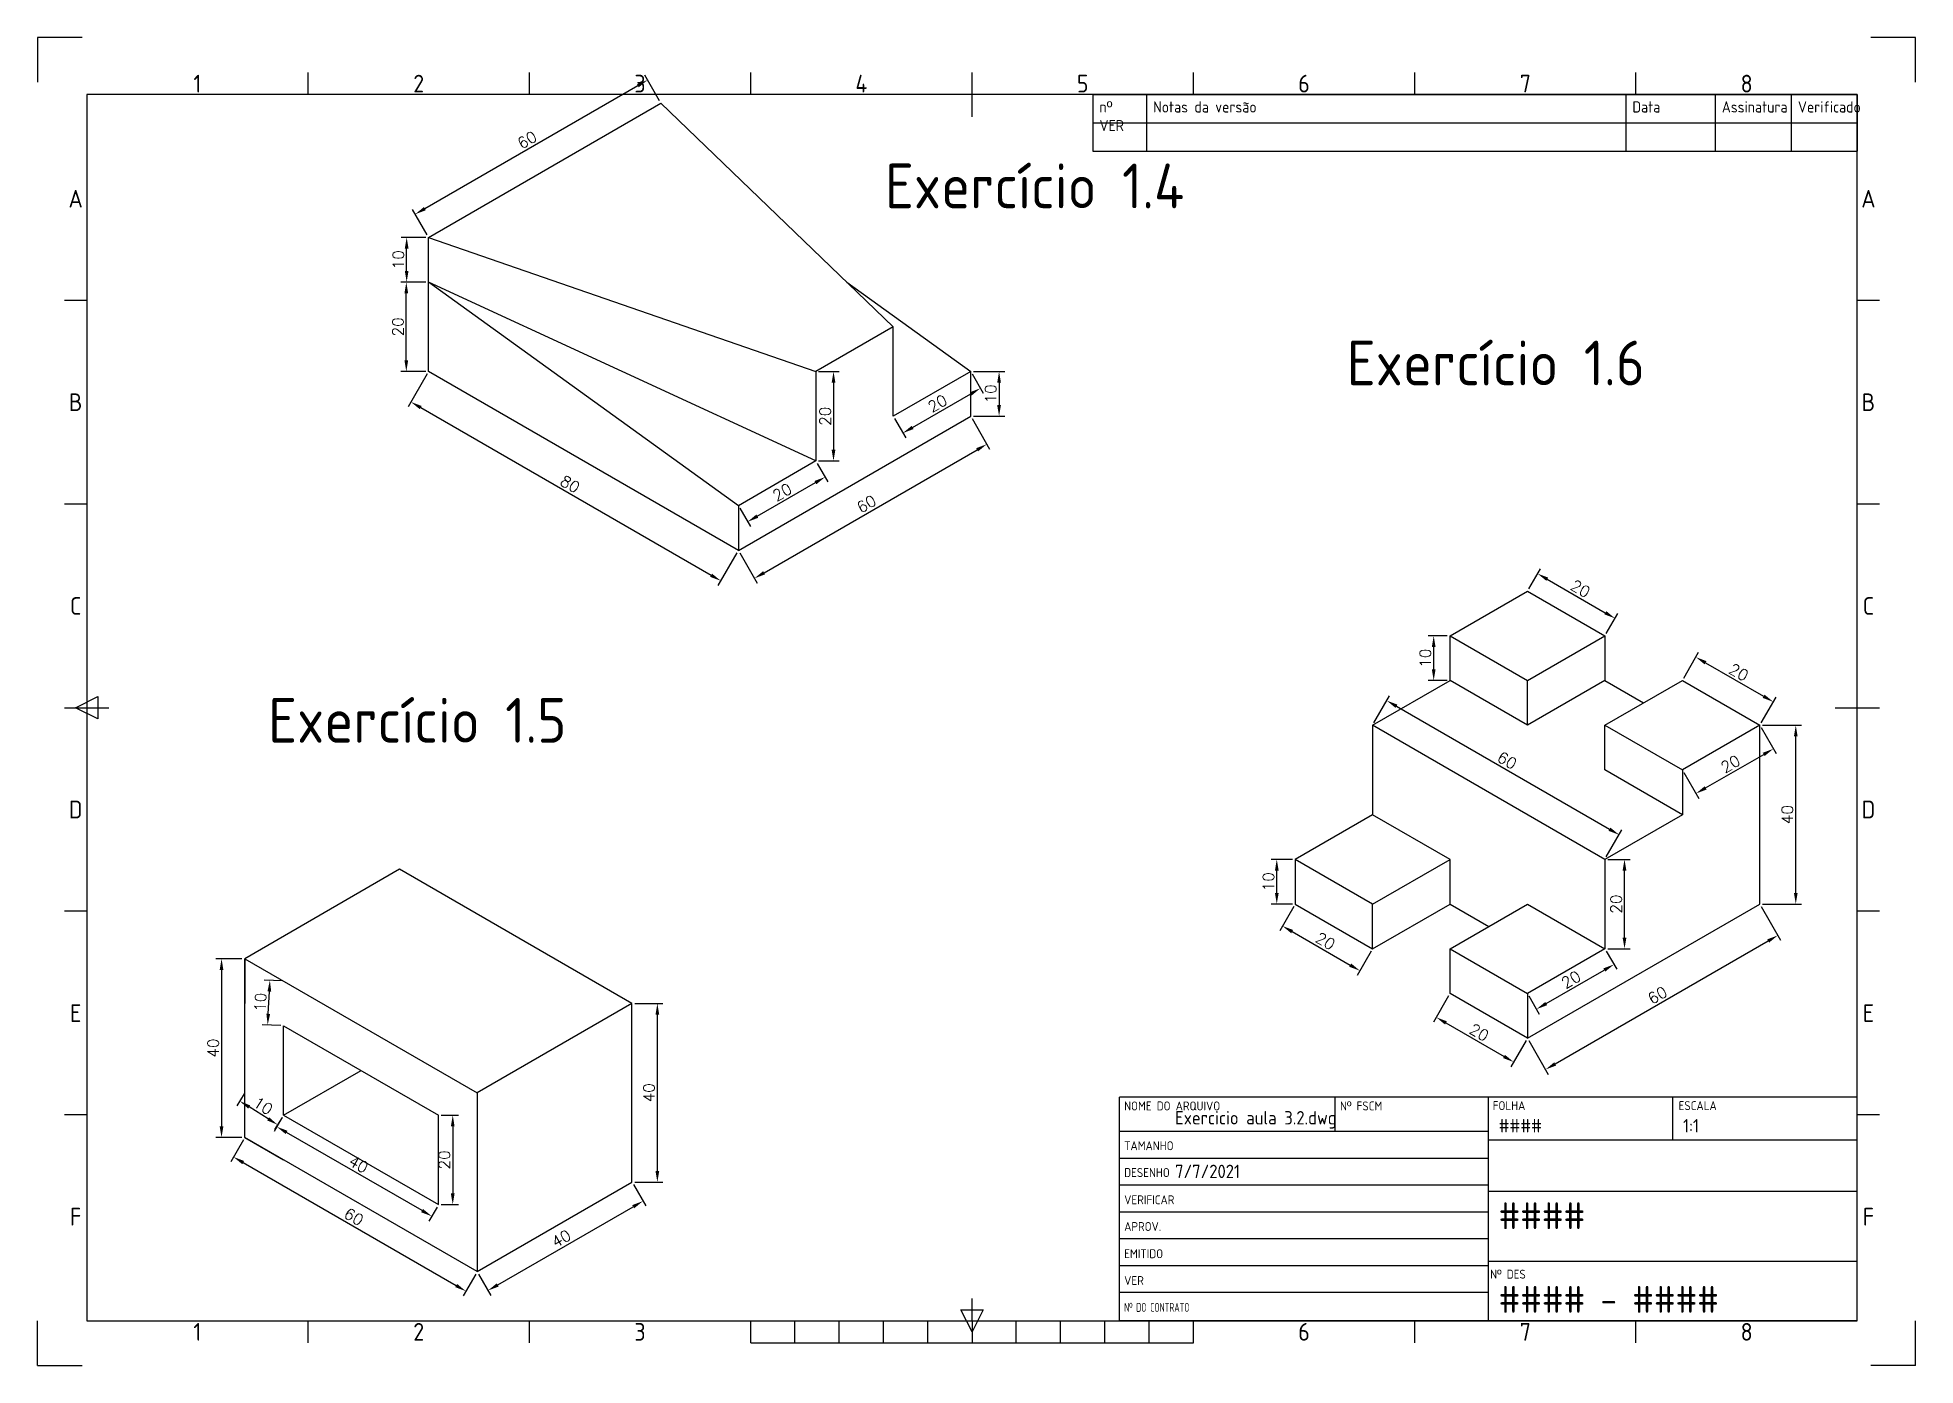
# Paper-space layout 'Bloco da legenda ISO A3' of a CAD drawing. Header units: millimetres. Extents: x 0 to 420, y 0 to 297.
import ezdxf
from ezdxf.enums import TextEntityAlignment as Align

# ---------------------------------------------------------------- set-up
doc = ezdxf.new("R2010")
doc.units = ezdxf.units.MM
doc.layers.add('Bloco da legenda', color=7, linetype='Continuous')
doc.styles.add('ACISOTS', font='isocp.shx', dxfattribs={"height": 1})
doc.styles.add('ISO Proporcional', font='isocp.shx')
doc.styles.get("Standard").update_dxf_attribs({"font": 'simplex.shx'})
doc.dimstyles.new('ISO-25', dxfattribs={"dimtxt": 2.5, "dimasz": 2.5, "dimexe": 1.25, "dimexo": 0.625, "dimtad": 1, "dimtxsty": 'Standard', "dimcen": 2.5, "dimadec": 0, "dimazin": 0, "dimtfac": 1, "dimtmove": 0, "dimatfit": 3, "dimfxl": 1, "dimarcsym": 0})

# ---------------------------------------------------------------- blocks, each defined once
blk = doc.blocks.new('*T3')
at = {"layer": 'Bloco da legenda', "color": 0, "linetype": 'ByBlock', "lineweight": -2, "transparency": 16777216}
for p, q in [((0, 0), (171, 0)), ((0, 0), (0, -12.67)), ((12, 0), (12, -12.67)), ((119.19, 0), (119.19, -12.67)), ((139.19, 0), (139.19, -12.67)), ((156.21, 0), (156.21, -12.67)), ((171, 0), (171, -12.67)), ((0, -6.33), (171, -6.33)), ((0, -12.67), (171, -12.67))]:
    blk.add_line(p, q, dxfattribs=at)
at = {"layer": 'Bloco da legenda', "color": 0, "transparency": 16777216, "char_height": 2.5, "attachment_point": 1, "style": 'ISO Proporcional'}
for s, insert, width in [('nº VER', (1.5, -1.5), 9), ('Notas da versão', (13.5, -1.5), 104.1871), ('Data', (120.69, -1.5), 17), ('Assinatura', (140.69, -1.5), 14.0204), ('Verificado', (157.71, -1.5), 11.7925)]:
    blk.add_mtext(s, dxfattribs=dict(at, insert=insert, width=width))
blk = doc.blocks.new('Bloco da legenda')
at = {"layer": 'Bloco da legenda'}
for p, q in [((0, 297), (0, 287)), ((10, 297), (0, 297)), ((420, 297), (410, 297)), ((420, 287), (420, 297)), ((60.5, 284.23), (60.5, 289.18)), ((110, 284.23), (110, 289.18)), ((159.5, 284.23), (159.5, 289.18)), ((209, 279.28), (209, 289.18)), ((258.5, 284.23), (258.5, 289.18)), ((308, 284.23), (308, 289.18)), ((357.5, 284.23), (357.5, 289.18)), ((407, 284.23), (11, 284.23)), ((11, 284.23), (11, 10)), ((407, 10), (407, 284.23)), ((11, 238.19), (6.05, 238.19)), ((411.95, 238.19), (407, 238.19)), ((11, 192.66), (6.05, 192.66)), ((411.95, 192.66), (407, 192.66)), ((6.05, 147.12), (15.95, 147.12)), ((8.52, 147.12), (13.47, 149.59)), ((13.47, 144.64), (8.52, 147.12)), ((13.47, 149.59), (13.47, 144.64)), ((402.05, 147.12), (411.95, 147.12)), ((11, 101.58), (6.05, 101.58)), ((411.95, 101.58), (407, 101.58)), ((407, 60), (242, 60)), ((242, 10), (242, 60)), ((290.14, 60), (290.14, 52.38)), ((324.5, 10), (324.5, 60)), ((365.75, 50.35), (365.75, 60)), ((407, 10), (407, 60)), ((11, 56.03), (6.05, 56.03)), ((411.95, 56.03), (407, 56.03)), ((242, 52.38), (324.5, 52.38)), ((242, 46.38), (324.5, 46.38)), ((407, 50.35), (324.5, 50.35)), ((242, 40.38), (324.5, 40.38)), ((324.5, 39.01), (407, 39.01)), ((242, 34.38), (324.5, 34.38)), ((242, 28.38), (324.5, 28.38)), ((242, 22.38), (324.5, 22.38)), ((324.5, 23.29), (407, 23.29)), ((209, 10), (209, 14.95)), ((242, 16.38), (324.5, 16.38)), ((0, 0), (0, 10)), ((11, 10), (407, 10)), ((60.5, 5.05), (60.5, 10)), ((110, 5.05), (110, 10)), ((159.5, 5.05), (159.5, 10)), ((169.4, 5.05), (169.4, 10)), ((179.3, 5.05), (179.3, 10)), ((189.2, 5.05), (189.2, 10)), ((199.1, 5.05), (199.1, 10)), ((206.53, 12.47), (211.47, 12.47)), ((209, 7.52), (206.53, 12.47)), ((211.47, 12.47), (209, 7.52)), ((209, 10), (209, 5.05)), ((218.9, 5.05), (218.9, 10)), ((228.8, 5.05), (228.8, 10)), ((238.7, 5.05), (238.7, 10)), ((407, 10), (242, 10)), ((248.6, 5.05), (248.6, 10)), ((258.5, 5.05), (258.5, 10)), ((308, 5.05), (308, 10)), ((357.5, 5.05), (357.5, 10)), ((420, 0), (420, 10)), ((159.5, 5.05), (258.5, 5.05)), ((0, 0), (10, 0)), ((420, 0), (410, 0))]:
    blk.add_line(p, q, dxfattribs=at)
blk.add_blockref('*T3', (236, 284.23))
at = {"layer": 'Bloco da legenda', "style": 'ISO Proporcional'}
for s, p in [('1', (35.75, 286.7)), ('2', (85.25, 286.7)), ('3', (134.75, 286.7)), ('4', (184.25, 286.7)), ('5', (233.75, 286.7)), ('6', (283.25, 286.7)), ('7', (332.75, 286.7)), ('8', (382.25, 286.7)), ('A', (8.52, 260.96)), ('A', (409.48, 260.96)), ('B', (8.52, 215.43)), ('B', (409.48, 215.43)), ('C', (8.52, 169.88)), ('C', (409.48, 169.88)), ('D', (8.52, 124.34)), ('D', (409.48, 124.34)), ('E', (8.52, 78.8)), ('E', (409.48, 78.8)), ('F', (8.52, 33.27)), ('F', (409.48, 33.27)), ('1', (35.75, 7.52)), ('2', (85.25, 7.52)), ('3', (134.75, 7.52)), ('6', (283.25, 7.52)), ('7', (332.75, 7.52)), ('8', (382.25, 7.52))]:
    blk.add_text(s, height=3.96, dxfattribs=at).set_placement(p, align=Align.MIDDLE)
at = {"layer": 'Bloco da legenda', "lineweight": 25, "style": 'ACISOTS'}
for s, p in [('NOME DO ARQUIVO', (243.03, 57.04)), ('Nº FSCM', (291.3, 57.04)), ('FOLHA', (325.45, 57.11)), ('ESCALA', (367.03, 57.11)), ('TAMANHO', (243.03, 48.14)), ('DESENHO', (243.03, 42.14)), ('VERIFICAR', (243.03, 36.05)), ('APROV.', (243.03, 30.08)), ('EMITIDO', (243.03, 23.99)), ('VER', (243.03, 17.99))]:
    blk.add_text(s, height=2, dxfattribs=at).set_placement(p)
at = {"layer": 'Bloco da legenda', "lineweight": 25, "style": 'ACISOTS', "width": 0.683519}
blk.add_text('Nº DO CONTRATO', height=2, dxfattribs=at).set_placement((243.03, 11.99))
at = {"layer": 'Bloco da legenda', "insert": (324.88, 21.41), "char_height": 2, "width": 8.8, "attachment_point": 1, "style": 'ACISOTS'}
blk.add_mtext('Nº DES', dxfattribs=at)
at = {"layer": 'Bloco da legenda', "lineweight": 35, "style": 'ACISOTS'}
for tag, p, height in [('NOME_DO_ARQUIVO', (254.41, 53.9), 3), ('Nº_FSCM', (293.68, 53.04), 3), ('FOLHA', (326.77, 52.11), 3), ('ESCALA', (368.02, 52.11), 3), ('TAMANHO', (254.7, 48.23), 3), ('PROJETO-ATIVIDADE', (328.79, 43.14), 3.5), ('VERIFICAR_DATA', (254.41, 41.9), 3), ('VERIFICAR_DATA', (254.7, 36.14), 3), ('VERIFICADO_POR', (277.96, 36.14), 3), ('DATA_APROVAÇÃO', (254.7, 30.17), 3), ('NOMEFOLHA', (326.77, 30.48), 6), ('APROVADO_POR', (277.96, 30.17), 3), ('DATA_EMISSÃO', (254.7, 24.08), 3), ('EMITIDO_POR', (277.96, 24.08), 3), ('DESENHO_SUBTITULO', (328.79, 25.44), 3), ('VERSÃO', (254.7, 18.08), 3), ('NÚMERODEFOLHAS-NOME', (326.77, 11.76), 6), ('Nº_DO_CONTRATO', (254.7, 12.08), 3.5)]:
    blk.add_attdef(tag, p, '', height=height, dxfattribs=at)
blk = doc.blocks.new('*D25')
at = {"color": 0, "lineweight": -2, "transparency": 16777216}
for p, q in [((54.71, 55.43), (52.9, 52.29)), ((86, 34.62), (55.69, 52.12)), ((89.35, 35.43), (87.54, 32.29))]:
    blk.add_line(p, q, dxfattribs=at)
at = {"color": 0, "transparency": 16777216}
for points in [[(55.9, 52.49), (55.48, 51.76), (53.52, 53.37)], [(86.21, 34.99), (85.79, 34.26), (88.17, 33.37)]]:
    blk.add_solid(points, dxfattribs=at)
at = {"layer": 'Defpoints', "color": 0, "transparency": 16777216}
for p in [(55.02, 55.97), (53.52, 53.37), (89.66, 35.97)]:
    blk.add_point(p, dxfattribs=at)
at = {"color": 0, "transparency": 16777216, "insert": (71.78, 45), "char_height": 2.5, "attachment_point": 5, "rotation": 330}
blk.add_mtext('40', dxfattribs=at)
blk = doc.blocks.new('*D26')
at = {"color": 0, "lineweight": -2, "transparency": 16777216}
for p, q in [((54.89, 85.99), (50.71, 86.19)), ((51.59, 78.64), (51.84, 83.63)), ((54.4, 76), (50.22, 76.2))]:
    blk.add_line(p, q, dxfattribs=at)
at = {"color": 0, "transparency": 16777216}
for points in [[(51.42, 83.65), (52.26, 83.61), (51.96, 86.13)], [(51.18, 78.66), (52.01, 78.62), (51.47, 76.14)]]:
    blk.add_solid(points, dxfattribs=at)
at = {"layer": 'Defpoints', "color": 0, "transparency": 16777216}
for p in [(51.96, 86.13), (55.51, 85.96), (55.02, 75.97)]:
    blk.add_point(p, dxfattribs=at)
at = {"color": 0, "transparency": 16777216, "insert": (49.84, 81.23), "char_height": 2.5, "attachment_point": 5, "rotation": 87.1851}
blk.add_mtext('10', dxfattribs=at)
blk = doc.blocks.new('*D27')
at = {"color": 0, "lineweight": -2, "transparency": 16777216}
for p, q in [((46.21, 60.73), (44.55, 58.07)), ((51.57, 55.16), (47.33, 57.81)), ((54.69, 55.44), (53.03, 52.77))]:
    blk.add_line(p, q, dxfattribs=at)
at = {"color": 0, "transparency": 16777216}
for points in [[(47.55, 58.16), (47.11, 57.45), (45.21, 59.13)], [(51.79, 55.51), (51.35, 54.8), (53.69, 53.83)]]:
    blk.add_solid(points, dxfattribs=at)
at = {"layer": 'Defpoints', "color": 0, "transparency": 16777216}
for p in [(45.21, 59.13), (46.54, 61.26), (55.02, 55.97)]:
    blk.add_point(p, dxfattribs=at)
at = {"color": 0, "transparency": 16777216, "insert": (50.44, 58.07), "char_height": 2.5, "attachment_point": 5, "rotation": 328.014}
blk.add_mtext('10', dxfattribs=at)
blk = doc.blocks.new('*D28')
at = {"color": 0, "lineweight": -2, "transparency": 16777216}
for p, q in [((90.29, 55.97), (94.11, 55.97)), ((92.86, 53.47), (92.86, 38.47)), ((90.29, 35.97), (94.11, 35.97))]:
    blk.add_line(p, q, dxfattribs=at)
at = {"color": 0, "transparency": 16777216}
for points in [[(92.44, 53.47), (93.27, 53.47), (92.86, 55.97)], [(92.44, 38.47), (93.27, 38.47), (92.86, 35.97)]]:
    blk.add_solid(points, dxfattribs=at)
at = {"layer": 'Defpoints', "color": 0, "transparency": 16777216}
for p in [(89.66, 55.97), (89.66, 35.97), (92.86, 35.97)]:
    blk.add_point(p, dxfattribs=at)
at = {"color": 0, "transparency": 16777216, "insert": (90.98, 45.97), "char_height": 2.5, "attachment_point": 5, "rotation": 90}
blk.add_mtext('20', dxfattribs=at)
blk = doc.blocks.new('*D29')
at = {"color": 0, "lineweight": -2, "transparency": 16777216}
for p, q in [((45.72, 90.98), (39.9, 90.98)), ((41.15, 88.48), (41.15, 53.48)), ((45.72, 50.98), (39.9, 50.98))]:
    blk.add_line(p, q, dxfattribs=at)
at = {"color": 0, "transparency": 16777216}
for points in [[(40.73, 88.48), (41.56, 88.48), (41.15, 90.98)], [(40.73, 53.48), (41.56, 53.48), (41.15, 50.98)]]:
    blk.add_solid(points, dxfattribs=at)
at = {"layer": 'Defpoints', "color": 0, "transparency": 16777216}
for p in [(46.34, 90.98), (41.15, 50.98), (46.34, 50.98)]:
    blk.add_point(p, dxfattribs=at)
at = {"color": 0, "transparency": 16777216, "insert": (39.27, 70.98), "char_height": 2.5, "attachment_point": 5, "rotation": 90}
blk.add_mtext('40', dxfattribs=at)
blk = doc.blocks.new('*D30')
at = {"color": 0, "lineweight": -2, "transparency": 16777216}
for p, q in [((46.03, 50.44), (43.2, 45.54)), ((46, 45.37), (93.63, 17.87)), ((97.99, 20.44), (95.17, 15.54))]:
    blk.add_line(p, q, dxfattribs=at)
at = {"color": 0, "transparency": 16777216}
for points in [[(46.2, 45.73), (45.79, 45.01), (43.83, 46.62)], [(93.83, 18.23), (93.42, 17.51), (95.79, 16.62)]]:
    blk.add_solid(points, dxfattribs=at)
at = {"layer": 'Defpoints', "color": 0, "transparency": 16777216}
for p in [(46.34, 50.98), (98.31, 20.98), (95.79, 16.62)]:
    blk.add_point(p, dxfattribs=at)
at = {"color": 0, "transparency": 16777216, "insert": (70.75, 33.25), "char_height": 2.5, "attachment_point": 5, "rotation": 330}
blk.add_mtext('60', dxfattribs=at)
blk = doc.blocks.new('*D31')
at = {"color": 0, "lineweight": -2, "transparency": 16777216}
for p, q in [((133.26, 40.44), (136.01, 35.67)), ((102.91, 18), (133.22, 35.5)), ((98.62, 20.44), (101.37, 15.67))]:
    blk.add_line(p, q, dxfattribs=at)
at = {"color": 0, "transparency": 16777216}
for points in [[(133.01, 35.86), (133.43, 35.14), (135.39, 36.75)], [(102.7, 18.36), (103.12, 17.64), (100.74, 16.75)]]:
    blk.add_solid(points, dxfattribs=at)
at = {"layer": 'Defpoints', "color": 0, "transparency": 16777216}
for p in [(132.95, 40.98), (135.39, 36.75), (98.31, 20.98)]:
    blk.add_point(p, dxfattribs=at)
at = {"color": 0, "transparency": 16777216, "insert": (117.13, 28.38), "char_height": 2.5, "attachment_point": 5, "rotation": 30}
blk.add_mtext('40', dxfattribs=at)
blk = doc.blocks.new('*D32')
at = {"color": 0, "lineweight": -2, "transparency": 16777216}
for p, q in [((133.57, 80.98), (139.87, 80.98)), ((138.62, 43.48), (138.62, 78.48)), ((133.57, 40.98), (139.87, 40.98))]:
    blk.add_line(p, q, dxfattribs=at)
at = {"color": 0, "transparency": 16777216}
for points in [[(138.21, 78.48), (139.04, 78.48), (138.62, 80.98)], [(138.21, 43.48), (139.04, 43.48), (138.62, 40.98)]]:
    blk.add_solid(points, dxfattribs=at)
at = {"layer": 'Defpoints', "color": 0, "transparency": 16777216}
for p in [(132.95, 80.98), (138.62, 80.98), (132.95, 40.98)]:
    blk.add_point(p, dxfattribs=at)
at = {"color": 0, "transparency": 16777216, "insert": (136.75, 60.98), "char_height": 2.5, "attachment_point": 5, "rotation": 90}
blk.add_mtext('40', dxfattribs=at)
blk = doc.blocks.new('*D33')
at = {"color": 0, "lineweight": -2, "transparency": 16777216}
for p, q in [((298.9, 143.73), (302.39, 149.78)), ((303.93, 147.44), (351.56, 119.94)), ((350.86, 113.73), (354.35, 119.78))]:
    blk.add_line(p, q, dxfattribs=at)
at = {"color": 0, "transparency": 16777216}
for points in [[(304.14, 147.8), (303.72, 147.08), (301.77, 148.69)], [(351.77, 120.3), (351.35, 119.58), (353.73, 118.69)]]:
    blk.add_solid(points, dxfattribs=at)
at = {"layer": 'Defpoints', "color": 0, "transparency": 16777216}
for p in [(298.59, 143.19), (353.73, 118.69), (350.55, 113.19)]:
    blk.add_point(p, dxfattribs=at)
at = {"color": 0, "transparency": 16777216, "insert": (328.68, 135.32), "char_height": 2.5, "attachment_point": 5, "rotation": 330}
blk.add_mtext('60', dxfattribs=at)
blk = doc.blocks.new('*D34')
at = {"color": 0, "lineweight": -2, "transparency": 16777216}
for p, q in [((333.54, 173.73), (336.11, 178.19)), ((337.65, 175.85), (350.64, 168.35)), ((350.86, 163.73), (353.43, 168.19))]:
    blk.add_line(p, q, dxfattribs=at)
at = {"color": 0, "transparency": 16777216}
for points in [[(337.86, 176.21), (337.45, 175.49), (335.49, 177.1)], [(350.85, 168.71), (350.44, 167.99), (352.81, 167.1)]]:
    blk.add_solid(points, dxfattribs=at)
at = {"layer": 'Defpoints', "color": 0, "transparency": 16777216}
for p in [(333.23, 173.19), (352.81, 167.1), (350.55, 163.19)]:
    blk.add_point(p, dxfattribs=at)
at = {"color": 0, "transparency": 16777216, "insert": (345.09, 173.73), "char_height": 2.5, "attachment_point": 5, "rotation": 330}
blk.add_mtext('20', dxfattribs=at)
blk = doc.blocks.new('*D35')
at = {"color": 0, "lineweight": -2, "transparency": 16777216}
for p, q in [((368.18, 153.73), (371.51, 159.5)), ((373.05, 157.17), (386.04, 149.67)), ((385.5, 143.73), (388.83, 149.5))]:
    blk.add_line(p, q, dxfattribs=at)
at = {"color": 0, "transparency": 16777216}
for points in [[(373.26, 157.53), (372.84, 156.81), (370.89, 158.42)], [(386.25, 150.03), (385.84, 149.31), (388.21, 148.42)]]:
    blk.add_solid(points, dxfattribs=at)
at = {"layer": 'Defpoints', "color": 0, "transparency": 16777216}
for p in [(367.87, 153.19), (388.21, 148.42), (385.19, 143.19)]:
    blk.add_point(p, dxfattribs=at)
at = {"color": 0, "transparency": 16777216, "insert": (380.49, 155.04), "char_height": 2.5, "attachment_point": 5, "rotation": 330}
blk.add_mtext('20', dxfattribs=at)
blk = doc.blocks.new('*D36')
at = {"color": 0, "lineweight": -2, "transparency": 16777216}
for p, q in [((315.28, 163.19), (311, 163.19)), ((312.25, 155.69), (312.25, 160.69)), ((315.28, 153.19), (311, 153.19))]:
    blk.add_line(p, q, dxfattribs=at)
at = {"color": 0, "transparency": 16777216}
for points in [[(311.84, 160.69), (312.67, 160.69), (312.25, 163.19)], [(311.84, 155.69), (312.67, 155.69), (312.25, 153.19)]]:
    blk.add_solid(points, dxfattribs=at)
at = {"layer": 'Defpoints', "color": 0, "transparency": 16777216}
for p in [(312.25, 163.19), (315.91, 163.19), (315.91, 153.19)]:
    blk.add_point(p, dxfattribs=at)
at = {"color": 0, "transparency": 16777216, "insert": (310.38, 158.19), "char_height": 2.5, "attachment_point": 5, "rotation": 90}
blk.add_mtext('10', dxfattribs=at)
blk = doc.blocks.new('*D37')
at = {"color": 0, "lineweight": -2, "transparency": 16777216}
for p, q in [((385.5, 142.65), (388.85, 136.84)), ((373.07, 129.17), (386.06, 136.67)), ((368.18, 132.65), (371.53, 126.84))]:
    blk.add_line(p, q, dxfattribs=at)
at = {"color": 0, "transparency": 16777216}
for points in [[(385.86, 137.03), (386.27, 136.31), (388.23, 137.92)], [(372.86, 129.53), (373.28, 128.81), (370.91, 127.92)]]:
    blk.add_solid(points, dxfattribs=at)
at = {"layer": 'Defpoints', "color": 0, "transparency": 16777216}
for p in [(385.19, 143.19), (388.23, 137.92), (367.87, 133.19)]:
    blk.add_point(p, dxfattribs=at)
at = {"color": 0, "transparency": 16777216, "insert": (378.63, 134.55), "char_height": 2.5, "attachment_point": 5, "rotation": 30}
blk.add_mtext('20', dxfattribs=at)
blk = doc.blocks.new('*D38')
at = {"color": 0, "lineweight": -2, "transparency": 16777216}
for p, q in [((385.81, 143.19), (394.49, 143.19)), ((393.24, 105.69), (393.24, 140.69)), ((385.81, 103.19), (394.49, 103.19))]:
    blk.add_line(p, q, dxfattribs=at)
at = {"color": 0, "transparency": 16777216}
for points in [[(392.82, 140.69), (393.65, 140.69), (393.24, 143.19)], [(392.82, 105.69), (393.65, 105.69), (393.24, 103.19)]]:
    blk.add_solid(points, dxfattribs=at)
at = {"layer": 'Defpoints', "color": 0, "transparency": 16777216}
for p in [(385.19, 143.19), (393.24, 143.19), (385.19, 103.19)]:
    blk.add_point(p, dxfattribs=at)
at = {"color": 0, "transparency": 16777216, "insert": (391.36, 123.19), "char_height": 2.5, "attachment_point": 5, "rotation": 90}
blk.add_mtext('40', dxfattribs=at)
blk = doc.blocks.new('*D39')
at = {"color": 0, "lineweight": -2, "transparency": 16777216}
for p, q in [((385.5, 102.65), (389.85, 95.11)), ((339.43, 67.44), (387.06, 94.94)), ((333.54, 72.65), (337.89, 65.11))]:
    blk.add_line(p, q, dxfattribs=at)
at = {"color": 0, "transparency": 16777216}
for points in [[(386.85, 95.3), (387.27, 94.58), (389.23, 96.19)], [(339.22, 67.8), (339.64, 67.08), (337.27, 66.19)]]:
    blk.add_solid(points, dxfattribs=at)
at = {"layer": 'Defpoints', "color": 0, "transparency": 16777216}
for p in [(385.19, 103.19), (389.23, 96.19), (333.23, 73.19)]:
    blk.add_point(p, dxfattribs=at)
at = {"color": 0, "transparency": 16777216, "insert": (362.31, 82.81), "char_height": 2.5, "attachment_point": 5, "rotation": 30}
blk.add_mtext('60', dxfattribs=at)
blk = doc.blocks.new('*D40')
at = {"color": 0, "lineweight": -2, "transparency": 16777216}
for p, q in [((351.17, 113.19), (356.18, 113.19)), ((354.93, 95.69), (354.93, 110.69)), ((351.17, 93.19), (356.18, 93.19))]:
    blk.add_line(p, q, dxfattribs=at)
at = {"color": 0, "transparency": 16777216}
for points in [[(354.51, 110.69), (355.35, 110.69), (354.93, 113.19)], [(354.51, 95.69), (355.35, 95.69), (354.93, 93.19)]]:
    blk.add_solid(points, dxfattribs=at)
at = {"layer": 'Defpoints', "color": 0, "transparency": 16777216}
for p in [(350.55, 113.19), (354.93, 113.19), (350.55, 93.19)]:
    blk.add_point(p, dxfattribs=at)
at = {"color": 0, "transparency": 16777216, "insert": (353.05, 103.19), "char_height": 2.5, "attachment_point": 5, "rotation": 90}
blk.add_mtext('20', dxfattribs=at)
blk = doc.blocks.new('*D41')
at = {"color": 0, "lineweight": -2, "transparency": 16777216}
for p, q in [((350.86, 92.65), (353.19, 88.6)), ((337.41, 80.94), (350.4, 88.44)), ((333.54, 82.65), (335.87, 78.6))]:
    blk.add_line(p, q, dxfattribs=at)
at = {"color": 0, "transparency": 16777216}
for points in [[(350.2, 88.8), (350.61, 88.07), (352.57, 89.69)], [(337.21, 81.3), (337.62, 80.57), (335.25, 79.69)]]:
    blk.add_solid(points, dxfattribs=at)
at = {"layer": 'Defpoints', "color": 0, "transparency": 16777216}
for p in [(350.55, 93.19), (352.57, 89.69), (333.23, 83.19)]:
    blk.add_point(p, dxfattribs=at)
at = {"color": 0, "transparency": 16777216, "insert": (342.97, 86.31), "char_height": 2.5, "attachment_point": 5, "rotation": 30}
blk.add_mtext('20', dxfattribs=at)
blk = doc.blocks.new('*D42')
at = {"color": 0, "lineweight": -2, "transparency": 16777216}
for p, q in [((315.59, 82.65), (312.2, 76.77)), ((314.99, 76.61), (327.99, 69.11)), ((332.92, 72.65), (329.53, 66.77))]:
    blk.add_line(p, q, dxfattribs=at)
at = {"color": 0, "transparency": 16777216}
for points in [[(315.2, 76.97), (314.79, 76.25), (312.83, 77.86)], [(328.19, 69.47), (327.78, 68.75), (330.15, 67.86)]]:
    blk.add_solid(points, dxfattribs=at)
at = {"layer": 'Defpoints', "color": 0, "transparency": 16777216}
for p in [(315.91, 83.19), (333.23, 73.19), (330.15, 67.86)]:
    blk.add_point(p, dxfattribs=at)
at = {"color": 0, "transparency": 16777216, "insert": (322.43, 74.48), "char_height": 2.5, "attachment_point": 5, "rotation": 330}
blk.add_mtext('20', dxfattribs=at)
blk = doc.blocks.new('*D43')
at = {"color": 0, "lineweight": -2, "transparency": 16777216}
for p, q in [((280.95, 102.65), (277.81, 97.2)), ((280.6, 97.03), (293.59, 89.53)), ((298.27, 92.65), (295.13, 87.2))]:
    blk.add_line(p, q, dxfattribs=at)
at = {"color": 0, "transparency": 16777216}
for points in [[(280.81, 97.4), (280.39, 96.67), (278.44, 98.28)], [(293.8, 89.9), (293.38, 89.17), (295.76, 88.28)]]:
    blk.add_solid(points, dxfattribs=at)
at = {"layer": 'Defpoints', "color": 0, "transparency": 16777216}
for p in [(281.27, 103.19), (298.59, 93.19), (295.76, 88.28)]:
    blk.add_point(p, dxfattribs=at)
at = {"color": 0, "transparency": 16777216, "insert": (288.03, 94.91), "char_height": 2.5, "attachment_point": 5, "rotation": 330}
blk.add_mtext('20', dxfattribs=at)
blk = doc.blocks.new('*D44')
at = {"color": 0, "lineweight": -2, "transparency": 16777216}
for p, q in [((280.64, 113.19), (275.91, 113.19)), ((277.16, 105.69), (277.16, 110.69)), ((280.64, 103.19), (275.91, 103.19))]:
    blk.add_line(p, q, dxfattribs=at)
at = {"color": 0, "transparency": 16777216}
for points in [[(276.75, 110.69), (277.58, 110.69), (277.16, 113.19)], [(276.75, 105.69), (277.58, 105.69), (277.16, 103.19)]]:
    blk.add_solid(points, dxfattribs=at)
at = {"layer": 'Defpoints', "color": 0, "transparency": 16777216}
for p in [(277.16, 113.19), (281.27, 113.19), (281.27, 103.19)]:
    blk.add_point(p, dxfattribs=at)
at = {"color": 0, "transparency": 16777216, "insert": (275.29, 108.19), "char_height": 2.5, "attachment_point": 5, "rotation": 90}
blk.add_mtext('10', dxfattribs=at)
blk = doc.blocks.new('*D55')
at = {"color": 0, "lineweight": -2, "transparency": 16777216}
for p, q in [((86.62, 258.74), (134.25, 286.24)), ((139.1, 282.84), (135.8, 288.57)), ((87.14, 252.84), (83.83, 258.57))]:
    blk.add_line(p, q, dxfattribs=at)
at = {"color": 0, "transparency": 16777216}
for points in [[(134.05, 286.6), (134.46, 285.88), (136.42, 287.49)], [(86.42, 259.1), (86.83, 258.38), (84.46, 257.49)]]:
    blk.add_solid(points, dxfattribs=at)
at = {"layer": 'Defpoints', "color": 0, "transparency": 16777216}
for p in [(136.42, 287.49), (139.42, 282.3), (87.46, 252.3)]:
    blk.add_point(p, dxfattribs=at)
at = {"color": 0, "transparency": 16777216, "insert": (109.5, 274.11), "char_height": 2.5, "attachment_point": 5, "rotation": 30}
blk.add_mtext('60', dxfattribs=at)
blk = doc.blocks.new('*D56')
at = {"color": 0, "lineweight": -2, "transparency": 16777216}
for p, q in [((86.83, 242.3), (81.22, 242.3)), ((82.47, 224.8), (82.47, 239.8)), ((86.83, 222.3), (81.22, 222.3))]:
    blk.add_line(p, q, dxfattribs=at)
at = {"color": 0, "transparency": 16777216}
for points in [[(82.06, 239.8), (82.89, 239.8), (82.47, 242.3)], [(82.06, 224.8), (82.89, 224.8), (82.47, 222.3)]]:
    blk.add_solid(points, dxfattribs=at)
at = {"layer": 'Defpoints', "color": 0, "transparency": 16777216}
for p in [(82.47, 242.3), (87.46, 242.3), (87.46, 222.3)]:
    blk.add_point(p, dxfattribs=at)
at = {"color": 0, "transparency": 16777216, "insert": (80.6, 232.3), "char_height": 2.5, "attachment_point": 5, "rotation": 90}
blk.add_mtext('20', dxfattribs=at)
blk = doc.blocks.new('*D57')
at = {"color": 0, "lineweight": -2, "transparency": 16777216}
for p, q in [((86.83, 252.3), (81.3, 252.3)), ((82.55, 244.8), (82.55, 249.8)), ((86.83, 242.3), (81.3, 242.3))]:
    blk.add_line(p, q, dxfattribs=at)
at = {"color": 0, "transparency": 16777216}
for points in [[(82.14, 249.8), (82.97, 249.8), (82.55, 252.3)], [(82.14, 244.8), (82.97, 244.8), (82.55, 242.3)]]:
    blk.add_solid(points, dxfattribs=at)
at = {"layer": 'Defpoints', "color": 0, "transparency": 16777216}
for p in [(82.55, 252.3), (87.46, 252.3), (87.46, 242.3)]:
    blk.add_point(p, dxfattribs=at)
at = {"color": 0, "transparency": 16777216, "insert": (80.68, 247.3), "char_height": 2.5, "attachment_point": 5, "rotation": 90}
blk.add_mtext('10', dxfattribs=at)
blk = doc.blocks.new('*D58')
at = {"color": 0, "lineweight": -2, "transparency": 16777216}
for p, q in [((87.14, 221.76), (82.9, 214.41)), ((85.69, 214.24), (150.64, 176.74)), ((156.43, 181.76), (152.18, 174.41))]:
    blk.add_line(p, q, dxfattribs=at)
at = {"color": 0, "transparency": 16777216}
for points in [[(85.9, 214.6), (85.48, 213.88), (83.52, 215.49)], [(150.85, 177.1), (150.43, 176.38), (152.81, 175.49)]]:
    blk.add_solid(points, dxfattribs=at)
at = {"layer": 'Defpoints', "color": 0, "transparency": 16777216}
for p in [(87.46, 222.3), (156.74, 182.3), (152.81, 175.49)]:
    blk.add_point(p, dxfattribs=at)
at = {"color": 0, "transparency": 16777216, "insert": (119.1, 197.11), "char_height": 2.5, "attachment_point": 5, "rotation": 330}
blk.add_mtext('80', dxfattribs=at)
blk = doc.blocks.new('*D59')
at = {"color": 0, "lineweight": -2, "transparency": 16777216}
for p, q in [((209.01, 211.76), (212.93, 204.97)), ((162.51, 177.3), (210.14, 204.8)), ((157.05, 181.76), (160.97, 174.97))]:
    blk.add_line(p, q, dxfattribs=at)
at = {"color": 0, "transparency": 16777216}
for points in [[(209.93, 205.16), (210.35, 204.44), (212.31, 206.05)], [(162.3, 177.66), (162.72, 176.94), (160.34, 176.05)]]:
    blk.add_solid(points, dxfattribs=at)
at = {"layer": 'Defpoints', "color": 0, "transparency": 16777216}
for p in [(208.7, 212.3), (212.31, 206.05), (156.74, 182.3)]:
    blk.add_point(p, dxfattribs=at)
at = {"color": 0, "transparency": 16777216, "insert": (185.39, 192.68), "char_height": 2.5, "attachment_point": 5, "rotation": 30}
blk.add_mtext('60', dxfattribs=at)
blk = doc.blocks.new('*D60')
at = {"color": 0, "lineweight": -2, "transparency": 16777216}
for p, q in [((174.37, 201.76), (176.76, 197.62)), ((160.98, 189.95), (173.97, 197.45)), ((157.05, 191.76), (159.44, 187.62))]:
    blk.add_line(p, q, dxfattribs=at)
at = {"color": 0, "transparency": 16777216}
for points in [[(173.76, 197.82), (174.18, 197.09), (176.13, 198.7)], [(160.77, 190.32), (161.19, 189.59), (158.81, 188.7)]]:
    blk.add_solid(points, dxfattribs=at)
at = {"layer": 'Defpoints', "color": 0, "transparency": 16777216}
for p in [(174.06, 202.3), (176.13, 198.7), (156.74, 192.3)]:
    blk.add_point(p, dxfattribs=at)
at = {"color": 0, "transparency": 16777216, "insert": (166.54, 195.33), "char_height": 2.5, "attachment_point": 5, "rotation": 30}
blk.add_mtext('20', dxfattribs=at)
blk = doc.blocks.new('*D61')
at = {"color": 0, "lineweight": -2, "transparency": 16777216}
for p, q in [((209.01, 221.76), (211.49, 217.47)), ((195.71, 209.8), (208.7, 217.3)), ((191.69, 211.76), (194.17, 207.47))]:
    blk.add_line(p, q, dxfattribs=at)
at = {"color": 0, "transparency": 16777216}
for points in [[(208.49, 217.66), (208.91, 216.94), (210.86, 218.55)], [(195.5, 210.16), (195.92, 209.44), (193.54, 208.55)]]:
    blk.add_solid(points, dxfattribs=at)
at = {"layer": 'Defpoints', "color": 0, "transparency": 16777216}
for p in [(208.7, 222.3), (210.86, 218.55), (191.38, 212.3)]:
    blk.add_point(p, dxfattribs=at)
at = {"color": 0, "transparency": 16777216, "insert": (201.27, 215.17), "char_height": 2.5, "attachment_point": 5, "rotation": 30}
blk.add_mtext('20', dxfattribs=at)
blk = doc.blocks.new('*D62')
at = {"color": 0, "lineweight": -2, "transparency": 16777216}
for p, q in [((174.68, 222.3), (179.27, 222.3)), ((178.02, 219.8), (178.02, 204.8)), ((174.68, 202.3), (179.27, 202.3))]:
    blk.add_line(p, q, dxfattribs=at)
at = {"color": 0, "transparency": 16777216}
for points in [[(177.6, 219.8), (178.44, 219.8), (178.02, 222.3)], [(177.6, 204.8), (178.44, 204.8), (178.02, 202.3)]]:
    blk.add_solid(points, dxfattribs=at)
at = {"layer": 'Defpoints', "color": 0, "transparency": 16777216}
for p in [(174.06, 222.3), (174.06, 202.3), (178.02, 202.3)]:
    blk.add_point(p, dxfattribs=at)
at = {"color": 0, "transparency": 16777216, "insert": (176.14, 212.3), "char_height": 2.5, "attachment_point": 5, "rotation": 90}
blk.add_mtext('20', dxfattribs=at)
blk = doc.blocks.new('*D63')
at = {"color": 0, "lineweight": -2, "transparency": 16777216}
for p, q in [((209.32, 222.3), (216.3, 222.3)), ((215.05, 219.8), (215.05, 214.8)), ((209.32, 212.3), (216.3, 212.3))]:
    blk.add_line(p, q, dxfattribs=at)
at = {"color": 0, "transparency": 16777216}
for points in [[(214.63, 219.8), (215.47, 219.8), (215.05, 222.3)], [(214.63, 214.8), (215.47, 214.8), (215.05, 212.3)]]:
    blk.add_solid(points, dxfattribs=at)
at = {"layer": 'Defpoints', "color": 0, "transparency": 16777216}
for p in [(208.7, 222.3), (208.7, 212.3), (215.05, 212.3)]:
    blk.add_point(p, dxfattribs=at)
at = {"color": 0, "transparency": 16777216, "insert": (213.18, 217.3), "char_height": 2.5, "attachment_point": 5, "rotation": 90}
blk.add_mtext('10', dxfattribs=at)

psp = doc.layouts.new('Bloco da legenda ISO A3')

# ---------------------------------------------------------------- linework, layer by layer
for p, q in [((87.456, 252.3), (139.417, 282.3)), ((139.417, 282.3), (191.379, 232.3)), ((87.456, 242.3), (87.456, 252.3)), ((87.456, 252.3), (174.058, 222.3)), ((87.456, 222.3), (87.456, 242.3)), ((156.738, 192.3), (87.456, 242.3)), ((174.058, 202.3), (87.456, 242.3)), ((180.986, 242.3), (208.699, 222.3)), ((191.379, 232.3), (174.058, 222.3)), ((191.379, 212.3), (191.379, 232.3)), ((156.738, 182.3), (87.456, 222.3)), ((174.058, 222.3), (174.058, 202.3)), ((208.699, 222.3), (191.379, 212.3)), ((208.699, 212.3), (208.699, 222.3)), ((156.738, 182.3), (208.699, 212.3)), ((174.058, 202.3), (156.738, 192.3)), ((156.738, 192.3), (156.738, 182.3)), ((315.907, 163.186), (333.228, 173.186)), ((333.228, 173.186), (350.548, 163.186)), ((315.907, 153.186), (315.907, 163.186)), ((315.907, 163.186), (333.228, 153.186)), ((333.228, 153.186), (350.548, 163.186)), ((350.548, 163.186), (350.548, 153.186)), ((298.587, 143.186), (315.907, 153.186)), ((333.228, 143.186), (315.907, 153.186)), ((350.548, 153.186), (333.228, 143.186)), ((333.228, 143.186), (333.228, 153.186)), ((350.548, 143.186), (367.869, 153.186)), ((350.548, 153.186), (359.208, 148.186)), ((367.869, 153.186), (385.189, 143.186)), ((350.548, 113.186), (298.587, 143.186)), ((298.587, 143.186), (298.587, 123.186)), ((350.548, 133.186), (350.548, 143.186)), ((350.548, 143.186), (367.869, 133.186)), ((385.189, 143.186), (367.869, 133.186)), ((385.189, 103.186), (385.189, 143.186)), ((367.869, 123.186), (350.548, 133.186)), ((367.869, 133.186), (367.869, 123.186)), ((298.587, 123.186), (281.266, 113.186)), ((315.907, 113.186), (298.587, 123.186)), ((367.869, 123.186), (350.548, 113.186)), ((80.985, 110.978), (46.344, 90.978)), ((132.947, 80.978), (80.985, 110.978)), ((281.266, 113.186), (281.266, 103.186)), ((298.587, 103.186), (281.266, 113.186)), ((298.587, 103.186), (315.907, 113.186)), ((315.907, 103.186), (315.907, 113.186)), ((350.548, 113.186), (350.548, 93.186)), ((281.266, 103.186), (298.587, 93.186)), ((298.587, 93.186), (298.587, 103.186)), ((298.587, 93.186), (315.907, 103.186)), ((315.907, 93.186), (333.228, 103.186)), ((315.907, 103.186), (324.567, 98.186)), ((333.228, 73.186), (385.189, 103.186)), ((333.228, 103.186), (350.548, 93.186)), ((315.907, 83.186), (315.907, 93.186)), ((315.907, 93.186), (333.228, 83.186)), ((350.548, 93.186), (333.228, 83.186)), ((46.344, 50.978), (46.344, 90.978)), ((46.344, 90.978), (98.306, 60.978)), ((46.344, 90.978), (46.344, 80.978)), ((132.947, 80.978), (98.306, 60.978)), ((132.947, 40.978), (132.947, 80.978)), ((333.228, 73.186), (315.907, 83.186)), ((333.228, 83.186), (333.228, 73.186)), ((55.022, 75.968), (89.663, 55.968)), ((55.022, 55.968), (55.022, 75.968)), ((55.022, 75.968), (89.663, 55.968)), ((55.022, 55.968), (72.342, 65.968)), ((98.306, 60.978), (98.306, 20.978)), ((55.022, 55.968), (89.663, 35.968)), ((89.663, 35.968), (89.663, 55.968)), ((98.306, 20.978), (46.344, 50.978)), ((46.344, 50.978), (55.004, 45.978)), ((98.306, 20.978), (132.947, 40.978))]:
    psp.add_line(p, q)

# ---------------------------------------------------------------- block references
ref = psp.add_blockref('Bloco da legenda', (0, 0))
ref.add_attrib('NOMEFOLHA', '####', (326.775, 30.475), dxfattribs={"layer": 'Bloco da legenda', "lineweight": 35, "height": 6, "style": 'ACISOTS'})
ref.add_attrib('NÚMERODEFOLHAS-NOME', '#### - ####', (326.775, 11.765), dxfattribs={"layer": 'Bloco da legenda', "lineweight": 35, "height": 6, "style": 'ACISOTS'})
ref.add_attrib('ESCALA', '1:1', (368.025, 52.113), dxfattribs={"layer": 'Bloco da legenda', "lineweight": 35, "height": 3, "style": 'ACISOTS'})
ref.add_attrib('FOLHA', '####', (326.775, 52.113), dxfattribs={"layer": 'Bloco da legenda', "lineweight": 35, "height": 3, "style": 'ACISOTS'})
ref.add_attrib('NOME_DO_ARQUIVO', 'Exercicio aula 3.2.dwg', (254.412, 53.895), dxfattribs={"layer": 'Bloco da legenda', "lineweight": 35, "height": 3, "style": 'ACISOTS'})
ref.add_attrib('VERIFICAR_DATA', '7/7/2021', (254.412, 41.895), dxfattribs={"layer": 'Bloco da legenda', "lineweight": 35, "height": 3, "style": 'ACISOTS'})

# ---------------------------------------------------------------- texts
at = {"char_height": 10, "attachment_point": 1, "style": 'ISO Proporcional'}
for s, width, insert in [('Exercício 1.4', 105.07255, (189.535, 268.806)), ('Exercício 1.6', 98.04305, (292.812, 229.209)), ('Exercício 1.5', 109.51224, (51.578, 149.282))]:
    psp.add_mtext_dynamic_manual_height_columns(s, width=width, gutter_width=12.5, heights=[0], dxfattribs=dict(at, insert=insert))

# ---------------------------------------------------------------- dimensions: what is measured, and where the dimension line sits
for p1, p2, distance, picture, middle in [((87.456, 252.3), (139.417, 282.3), 5.994, '*D55', (109.502, 274.115)), ((87.456, 242.3), (87.456, 252.3), 4.901, '*D57', (80.68, 247.3)), ((87.456, 222.3), (87.456, 242.3), 4.983, '*D56', (80.597, 232.3)), ((87.456, 222.3), (156.738, 182.3), -7.864, '*D58', (119.102, 197.113)), ((174.058, 222.3), (174.058, 202.3), 3.961, '*D62', (176.144, 212.3)), ((191.379, 212.3), (208.699, 222.3), -4.33, '*D61', (201.266, 215.174)), ((208.699, 222.3), (208.699, 212.3), 6.351, '*D63', (213.176, 217.3)), ((156.738, 182.3), (208.699, 212.3), -7.214, '*D59', (185.388, 192.677)), ((156.738, 192.3), (174.058, 202.3), -4.152, '*D60', (166.536, 195.328)), ((333.228, 173.186), (350.548, 163.186), 4.522, '*D34', (345.086, 173.726)), ((315.907, 153.186), (315.907, 163.186), 3.652, '*D36', (310.38, 158.186)), ((367.869, 153.186), (385.189, 143.186), 6.039, '*D35', (380.486, 155.04)), ((298.587, 143.186), (350.548, 113.186), 6.36, '*D33', (328.685, 135.318)), ((367.869, 133.186), (385.189, 143.186), -6.079, '*D37', (378.631, 134.546)), ((385.189, 103.186), (385.189, 143.186), -8.048, '*D38', (391.362, 123.186)), ((281.266, 103.186), (281.266, 113.186), 4.103, '*D44', (275.288, 108.186)), ((350.548, 93.186), (350.548, 113.186), -4.381, '*D40', (353.054, 103.186)), ((281.266, 103.186), (298.587, 93.186), -5.66, '*D43', (288.034, 94.908)), ((333.228, 73.186), (385.189, 103.186), -8.078, '*D39', (362.31, 82.815)), ((333.228, 83.186), (350.548, 93.186), -4.043, '*D41', (342.972, 86.309)), ((46.344, 90.978), (46.344, 50.978), -5.197, '*D29', (39.272, 70.978)), ((55.022, 75.968), (55.513, 85.956), 3.555, '*D26', (49.844, 81.228)), ((132.947, 40.978), (132.947, 80.978), -5.677, '*D32', (136.749, 60.978)), ((315.907, 83.186), (333.228, 73.186), -6.155, '*D42', (322.428, 74.48)), ((55.022, 55.968), (46.54, 61.265), 2.516, '*D27', (50.441, 58.073)), ((89.663, 35.968), (55.022, 55.968), 2.994, '*D25', (71.783, 44.999)), ((89.663, 55.968), (89.663, 35.968), 3.195, '*D28', (90.983, 45.968)), ((46.344, 50.978), (98.306, 20.978), -5.028, '*D30', (70.748, 33.247)), ((98.306, 20.978), (132.947, 40.978), -4.879, '*D31', (117.128, 28.377))]:
    dim = psp.add_aligned_dim(p1=p1, p2=p2, distance=distance, dimstyle='ISO-25')
    dim.commit()
    dim.dimension.update_dxf_attribs({"geometry": picture, "text_midpoint": middle})

doc.saveas('drawing.dxf')
